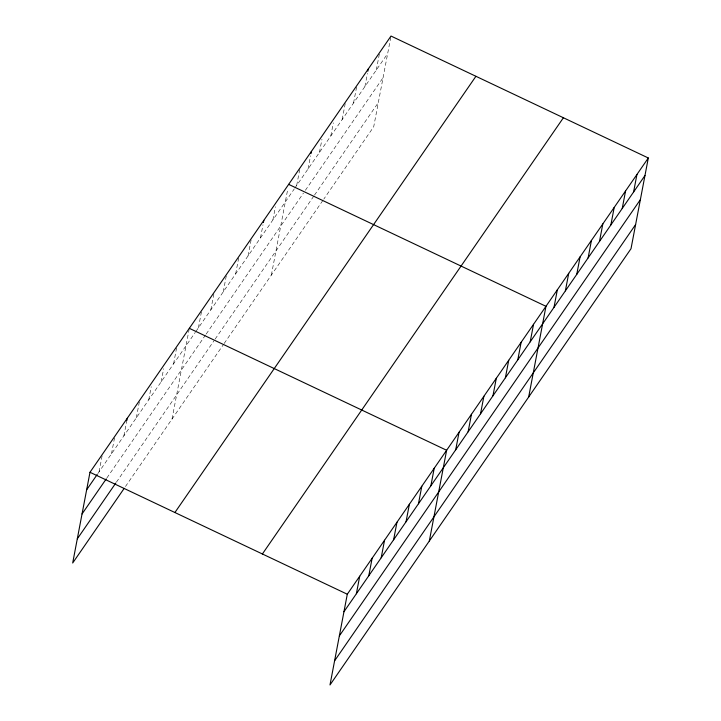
<?xml version="1.0" encoding="UTF-8"?>
<svg xmlns="http://www.w3.org/2000/svg" width="721" height="721" viewBox="0 0 721 721"><rect width="100%" height="100%" fill="white"/><g stroke="black" fill="none" stroke-linecap="round" stroke-linejoin="round"><path stroke-width="0.54" stroke-dasharray="3.6 2.7" d="M99.065 471.813L102.409 454.284M111.485 453.815L114.621 437.386M123.895 435.826L126.824 420.487M136.314 417.829L139.45 401.399M148.733 399.84L151.239 386.69M161.153 381.842L163.658 368.692M173.572 363.844L176.699 347.414M172.022 419.054L189.118 329.416M198.401 327.857L201.538 311.427M210.82 309.859L214.164 292.338M223.24 291.87L226.367 275.44M235.65 273.872L238.786 257.442M248.069 255.883L251.205 239.444M260.488 237.885L262.994 224.736M272.908 219.887L275.413 206.747M271.357 275.098L287.832 188.749M296.691 185.414L299.828 168.984M308.065 168.939L310.571 155.79M319.439 152.455L321.945 139.306M330.813 135.981L333.318 122.831M342.178 119.497L345.314 103.067M353.551 103.013L356.688 86.583M364.925 86.538L367.431 73.389M376.299 70.054L379.426 53.624M390.8 37.15L373.703 126.779L323.792 199.113M97.822 473.616L195.301 332.354M195.923 331.453L294.168 189.082M294.799 188.163L387.664 53.579M106.87 477.978L205.593 334.923M206.206 334.021L303.46 193.093M305.353 190.344L383.058 77.733M116.405 482.169L213.876 340.916M215.119 339.113L313.869 196.013M314.5 195.094L378.309 102.625M125.454 486.531L223.555 344.377M224.168 343.475L323.161 200.023"/><path stroke-width="1.08" d="M648.314 157.989L347.297 594.221L329.993 684.95L631.01 248.718L648.314 157.989L391.007 36.05L89.99 472.282L72.686 563.011L124.21 488.333M126.824 420.487L127.238 418.297M263.408 222.546L263.832 220.356M310.994 153.6L311.409 151.41M367.854 71.199L368.269 69.009M356.372 593.753L359.716 576.223M368.791 575.755L372.135 558.225M381.202 557.766L384.545 540.236M393.621 539.768L396.965 522.238M406.04 521.77L409.384 504.249M418.459 503.781L421.803 486.251M430.87 485.783L434.213 468.253M429.328 540.993L446.632 450.264L189.326 328.325M455.708 449.796L459.052 432.267M468.127 431.798L471.471 414.278M480.537 413.809L483.881 396.28M492.957 395.811L496.3 378.282M505.376 377.822L508.72 360.293M517.795 359.824L521.139 342.295M530.205 341.826L533.549 324.297M528.664 397.037L545.968 306.308L288.661 184.369M553.998 307.353L557.342 289.824M565.372 290.878L568.716 273.349M576.746 274.395L580.09 256.865M588.111 257.911L591.454 240.39M599.484 241.436L602.828 223.907M610.858 224.952L614.202 207.432M622.232 208.477L625.576 190.948M633.597 191.993L636.94 174.464M86.646 489.811L97.2 474.508M82.041 513.965L106.257 478.879M77.291 538.857L115.784 483.07M174.906 512.523L475.923 76.291M262.39 553.98L563.407 117.748M343.953 611.741L644.971 175.518M339.348 635.904L640.365 199.672M334.598 660.797L635.616 224.564M89.99 472.282L347.297 594.221"/></g></svg>
